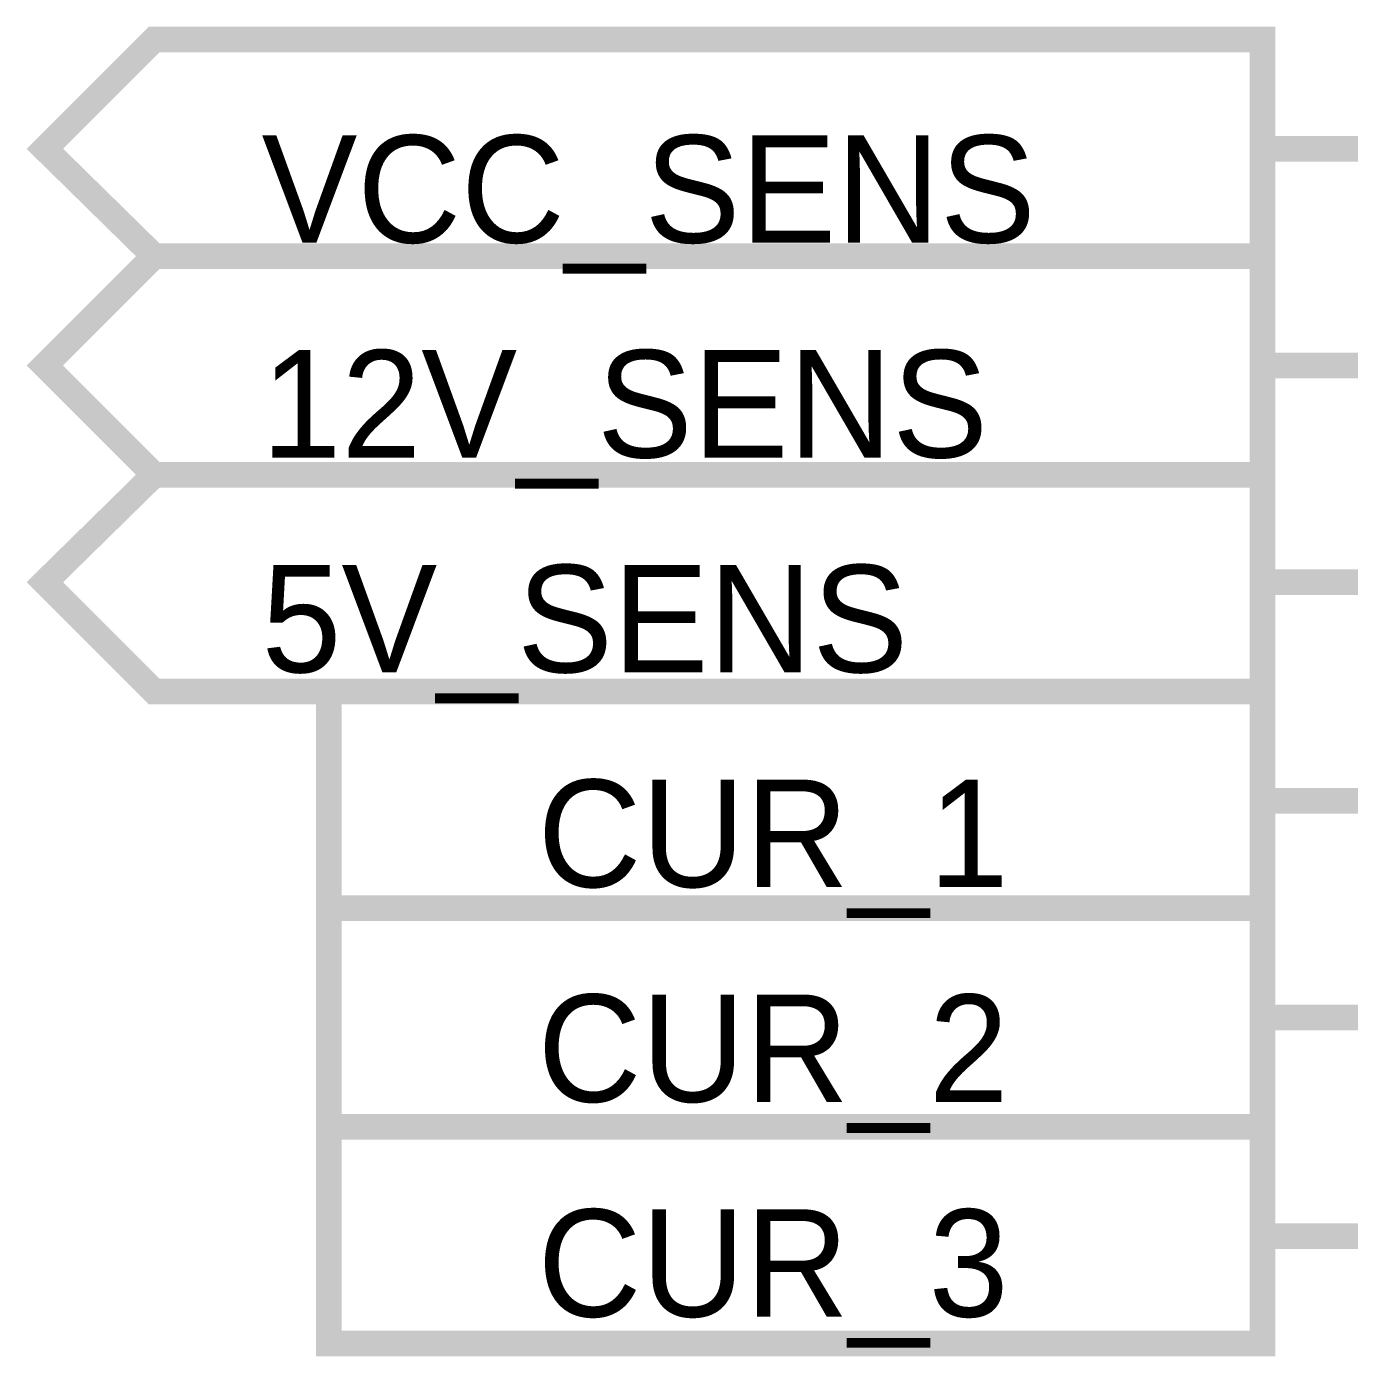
# Model space of a CAD drawing. Header units: millimetres. Extents: x 0 to 800, y 0 to 567.
# Drawn here: x 532.69 to 548.14, y 343.76 to 359.29 of the extents above; entities that cross this region are included whole.
import ezdxf

# ---------------------------------------------------------------- set-up
doc = ezdxf.new("R2010")
doc.units = ezdxf.units.MM
doc.layers.add('Sheet', color=255, linetype='Continuous')

msp = doc.modelspace()

# ---------------------------------------------------------------- linework, layer by layer
at = {"layer": 'Sheet'}
for points, const_width in [([(534.177, 356.611), (532.9, 357.865), (534.177, 359.142), (547.123, 359.142), (547.123, 356.611), (534.177, 356.611)], 0.3), ([(534.177, 356.611), (532.9, 357.865), (534.177, 359.142), (547.123, 359.142), (547.123, 356.611), (534.177, 356.611)], 0.0991), ([(534.177, 354.057), (532.9, 355.334), (534.177, 356.611), (547.123, 356.611), (547.123, 354.057), (534.177, 354.057)], 0.3), ([(534.177, 354.057), (532.9, 355.334), (534.177, 356.611), (547.123, 356.611), (547.123, 354.057), (534.177, 354.057)], 0.0991), ([(534.177, 351.526), (532.9, 352.803), (534.177, 354.057), (547.123, 354.057), (547.123, 351.526), (534.177, 351.526)], 0.3), ([(534.177, 351.526), (532.9, 352.803), (534.177, 354.057), (547.123, 354.057), (547.123, 351.526), (534.177, 351.526)], 0.0991), ([(536.215, 348.995), (536.215, 351.526), (547.123, 351.526), (547.123, 348.995), (536.215, 348.995)], 0.3), ([(536.215, 351.526), (536.215, 348.995), (547.123, 348.995), (547.123, 351.526), (536.215, 351.526), (536.215, 351.526)], 0.0991), ([(536.215, 346.442), (536.215, 348.995), (547.123, 348.995), (547.123, 346.442), (536.215, 346.442)], 0.3), ([(536.215, 348.995), (536.215, 346.442), (547.123, 346.442), (547.123, 348.995), (536.215, 348.995), (536.215, 348.995)], 0.0991), ([(536.215, 343.911), (536.215, 346.442), (547.123, 346.442), (547.123, 343.911), (536.215, 343.911)], 0.3), ([(536.215, 346.442), (536.215, 343.911), (547.123, 343.911), (547.123, 346.442), (536.215, 346.442), (536.215, 346.442)], 0.0991)]:
    msp.add_lwpolyline(points, close=True, dxfattribs=dict(at, const_width=const_width))
at = {"layer": 'Sheet', "const_width": 0.3}
for points in [[(553.731, 357.865), (547.123, 357.865)], [(553.731, 355.334), (547.123, 355.334)], [(553.731, 352.803), (547.123, 352.803)], [(553.731, 350.25), (547.123, 350.25)], [(553.731, 347.718), (547.123, 347.718)], [(553.731, 345.165), (547.123, 345.165)]]:
    msp.add_lwpolyline(points, dxfattribs=at)

# ---------------------------------------------------------------- texts
at = {"layer": 'Sheet'}
for s, p in [('VCC_SENS', (535.431, 356.768)), ('12V_SENS', (535.431, 354.259)), ('5V_SENS', (535.431, 351.75)), ('CUR_1', (538.656, 349.242)), ('CUR_2', (538.656, 346.733)), ('CUR_3', (538.656, 344.224))]:
    msp.add_text(s, height=1.2543, dxfattribs=at).set_placement(p)

doc.saveas('drawing.dxf')
